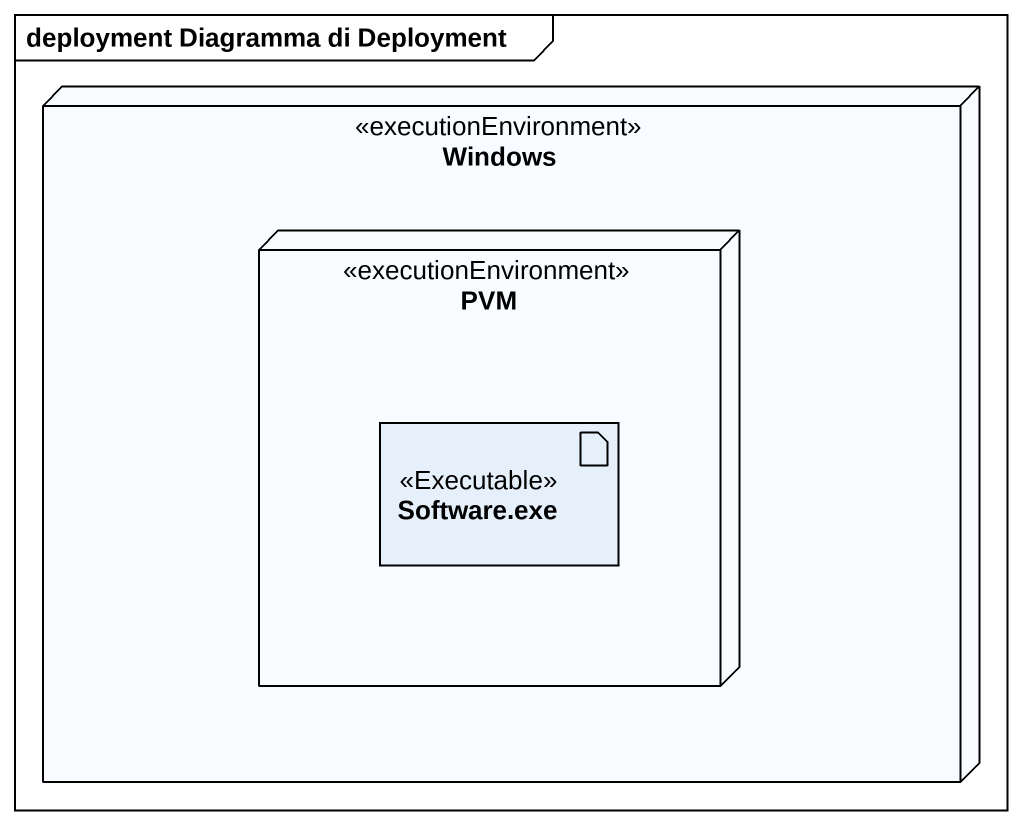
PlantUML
@startuml
mainframe deployment Diagramma di Deployment
node Windows <<executionEnvironment>> {
  node PVM <<executionEnvironment>> {
    artifact "Software.exe" as Software_exe <<Executable>>
  }
}
@enduml
